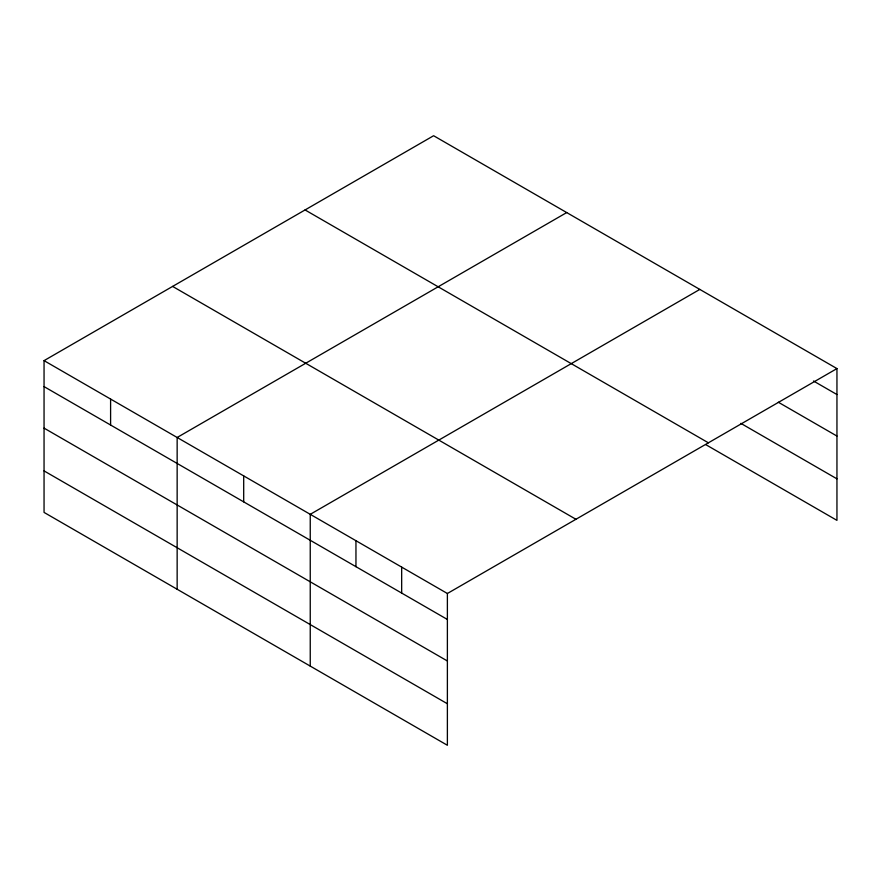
<?xml version="1.0" encoding="UTF-8"?>
<svg xmlns="http://www.w3.org/2000/svg" width="881" height="881" viewBox="0 0 881 881"><rect width="100%" height="100%" fill="white"/><g stroke="black" fill="none" stroke-linecap="round" stroke-linejoin="round"><path stroke-width="1.32" d="M44.05 360.637L447.383 593.497L447.383 745.271L44.05 512.412L44.05 360.637L433.617 135.729L836.95 368.588L836.95 520.363L705.681 444.575M566.714 212.563L177.147 437.483L177.147 589.257M699.822 289.409L310.244 514.328L310.244 666.102M447.383 593.497L836.95 368.588M813.504 381.01L836.95 394.545M778.341 402.232L836.95 436.062M740.844 423.354L836.95 478.846M305.057 209.942L708.39 442.813M172.61 286.413L575.943 519.283M44.05 386.605L447.383 619.464M44.05 428.122L447.383 660.981M44.05 470.895L447.383 703.754M401.67 567.111L401.67 593.067M355.957 540.714L355.957 566.681M243.696 475.905L243.696 501.862M110.599 399.06L110.599 425.027"/></g></svg>
